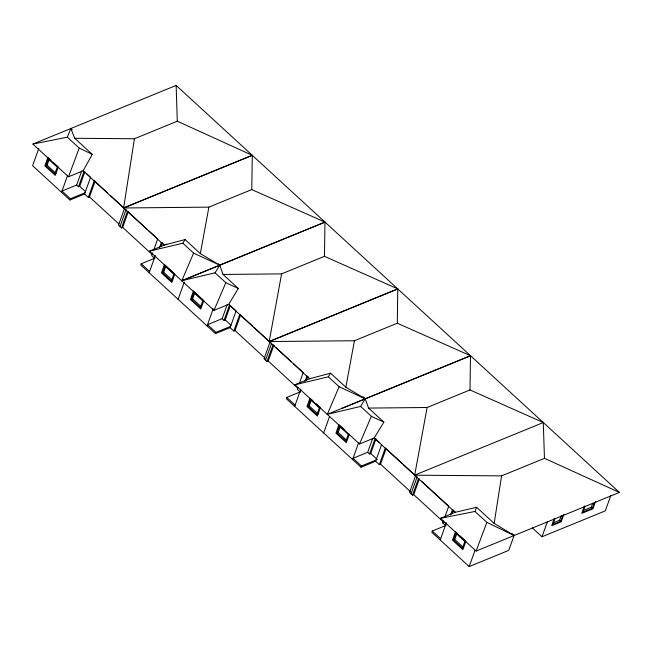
<?xml version="1.0" encoding="UTF-8"?>
<svg xmlns="http://www.w3.org/2000/svg" width="652" height="652" viewBox="0 0 652 652"><rect width="100%" height="100%" fill="white"/><g stroke="black" fill="none" stroke-linecap="round" stroke-linejoin="round"><path stroke-width="0.98" d="M251.762 189.585L252.275 155.331L123.652 207.98L208.893 207.132L251.762 189.585L325.038 222.145L181.769 280.776L193.587 253.098L182.821 243.212L149.471 251.126L214.011 310.376L228.648 304.386L238.339 288.494L223.049 274.459L219.708 265.177L218.2 263.791M223.049 274.459L281.591 273.881L324.46 256.334L324.973 222.079L181.712 280.727L215.062 272.813L219.691 265.193M324.46 256.334L397.736 288.885L269.113 341.534L354.419 340.752L397.288 323.205L397.801 288.95L269.178 341.599L281.591 273.881M397.288 323.205L470.565 355.764L327.239 414.346L360.589 406.432L365.218 398.812L368.576 408.079L427.117 407.5L469.986 389.953L470.499 355.699L341.941 408.405M134.426 138.754L123.619 207.947L252.242 155.298L177.295 121.207L134.426 138.754L74.744 138.281L70.864 128.509L67.335 137.173L32.877 144.059L68.509 176.79L83.154 170.791L92.258 154.369L74.744 138.281M494.159 523.393L501.584 475.878L544.453 458.332L619.4 492.423L476.131 551.062L440.491 518.34L455.137 512.342L476.645 507.305L494.159 523.393L514.126 535.512L512.122 533.67M193.587 253.098L219.765 265.225L200.327 253.595L208.893 207.132M362.977 396.726L365.291 398.845L345.853 387.215L354.419 340.752M501.584 475.878L414.672 475.186L427.117 407.5M38.753 148.534L32.6 165.714L69.943 200.009L84.589 194.011L90.571 177.311L86.944 173.978M45.917 165.714L48.321 159.006L57.229 167.181L54.825 173.897L45.917 165.714L47.107 165.233L49.21 159.357M61.557 192.307L67.384 176.016M69.943 200.009L70.392 198.754L85.037 192.764M70.392 198.754L62.005 191.052L76.651 185.054L81.696 170.963M76.651 185.054L78.501 186.765L84.035 171.313M78.501 186.765L79.691 186.276L84.899 171.737M84.589 194.011L88.305 197.426L94.279 180.718L107.547 192.902M88.305 197.426L89.487 196.937L95.135 181.158M120.009 226.529L126.154 209.349M110.498 195.608L124.499 208.469L118.517 225.168L121.492 227.898L127.474 211.191L147.368 229.463M121.492 227.898L122.682 227.409L128.33 211.639M154.956 258.176L141.231 263.791L140.783 265.046L215.47 333.628L230.115 327.638L236.097 310.931M152.707 252.862L151.712 255.641L154.679 258.371M153.701 250.075L157.694 238.942L148.843 230.816M149.169 272.748L155.339 255.527M159.447 247.801L161.403 242.348L164.304 245.013M160.962 246.407L162.266 242.772M164.451 264.516L161.443 272.903L171.843 282.446L174.842 274.06L165.192 265.201M162.487 272.748L164.891 266.04L173.799 274.215L171.394 280.93L162.487 272.748L163.676 272.267L165.779 266.391M178.126 299.333L184.28 282.161M191.444 299.341L193.848 292.626L202.756 300.808L200.351 307.516L191.444 299.341L192.633 298.852L194.736 292.976M207.083 325.927L213.253 308.698M215.47 333.628L215.918 332.373L230.563 326.383M215.918 332.373L207.532 324.672L222.177 318.681L227.222 304.582M222.177 318.681L224.027 320.385L229.561 304.932M224.027 320.385L225.217 319.896L230.425 305.356M230.115 327.638L233.832 331.045L239.806 314.337L252.34 325.845M233.832 331.045L235.013 330.556L240.661 314.786M270.026 342.088L264.044 358.787L267.018 361.518L268.2 361.029L273.856 345.258M265.535 360.157L271.68 342.976M267.018 361.518L273.001 344.818L274.468 346.171M300.482 391.795L286.75 397.41L286.301 398.665L360.996 467.248L375.642 461.257L381.624 444.55M297.899 387.41L297.239 389.26L300.205 391.991M299.227 383.694L303.213 372.561L293.636 363.767M294.696 406.367L300.865 389.146M304.973 381.42L306.929 375.968L308.38 377.304M306.489 380.026L307.793 376.391M308.013 406.375L310.417 399.66L319.325 407.842L316.921 414.55L308.013 406.375L309.203 405.886L311.306 400.01M323.653 432.961L329.464 416.734M336.97 432.961L339.374 426.245L348.282 434.428L345.878 441.143L336.97 432.961L338.16 432.472L340.262 426.595M349.325 434.273L346.326 442.659L335.927 433.115L338.934 424.729L344.867 430.181M352.61 459.546L358.779 442.325M360.996 467.248L361.444 466.001L376.09 460.002M361.444 466.001L353.058 458.291L367.704 452.301L372.748 438.209M367.704 452.301L369.554 454.004L375.087 438.551L379.448 442.553M369.554 454.004L370.743 453.515L375.951 438.975M375.642 461.257L379.358 464.664L385.332 447.965L402.284 463.523M379.358 464.664L380.54 464.175L386.188 448.405M411.062 493.776L417.207 476.596M403.759 464.884L415.552 475.707L409.57 492.415L412.545 495.137L418.527 478.438M412.545 495.137L413.727 494.656L419.375 478.878M446.009 525.414L432.276 531.038L431.828 532.285L469.179 566.58L508.756 550.378L514.224 535.105M445.732 525.61L442.765 522.888L443.425 521.029M444.754 517.321L448.739 506.18L421.469 481.143M440.222 539.995L446.392 522.765M450.499 515.047L452.455 509.587M452.015 513.646L453.319 510.011M453.539 539.995L455.944 533.279L464.852 541.462L462.447 548.177L453.539 539.995L454.729 539.506L456.832 533.629M469.179 566.58L474.99 550.353M532.35 527.908L541.999 536.775L547.468 521.502M554.371 518.242L551.714 525.667L561.217 521.779L563.874 514.355M554.86 518.78L552.806 524.51L560.72 521.266L562.774 515.545M553.45 522.765L559.612 520.247L561.315 515.471M584.453 505.936L581.796 513.352L592.872 508.821L595.537 501.396M584.934 506.465L582.888 512.195L592.383 508.307L594.437 502.578M583.499 510.467L591.266 507.289L592.635 503.466M610.785 495.585L605.317 510.85L541.999 536.775M68.509 176.79L79.218 148.077L67.335 137.173M476.131 551.062L486.84 522.358L474.958 511.445L440.491 518.34M474.958 511.445L476.645 507.305M214.011 310.376L225.828 282.699L215.062 272.813M327.296 414.403L339.113 386.717L328.347 376.832L294.997 384.745L359.537 444.004L374.175 438.005L383.865 422.113L368.576 408.079M359.537 444.004L371.355 416.318L360.589 406.432M182.821 243.212L185.046 239.561L200.327 253.595M328.347 376.832L330.564 373.18L345.853 387.215M32.877 144.059L176.138 85.42L619.4 492.423M149.471 251.126L166.79 244.035M294.997 384.745L309.643 378.747L330.564 373.18M414.639 475.161L543.295 422.545L544.453 458.332M442.765 522.888L443.947 522.399L413.727 494.656M185.046 239.561L164.117 245.128L83.154 170.791M469.986 389.953L543.263 422.512M225.828 282.699L238.339 288.494M339.113 386.717L365.291 398.845M371.355 416.318L383.865 422.113M79.218 148.077L92.258 154.369M486.84 522.358L514.126 535.512M591.266 507.289L592.383 508.307M559.612 520.247L560.72 521.266M70.864 128.509L72.201 129.74M230.286 305.601L235.372 310.262M253.815 327.198L269.292 341.412M275.943 347.524L291.428 361.73M453.181 510.255L455.357 512.26M228.648 304.386L309.643 378.747M374.175 438.005L455.137 512.342M79.691 186.276L85.502 191.606M225.217 319.896L231.028 325.226M370.743 453.515L377.28 459.513M50.848 160.213L47.881 157.482L44.874 165.869L55.273 175.412L58.272 167.034L53.073 162.258M312.944 400.866L309.977 398.144L306.97 406.522L317.369 416.066L320.368 407.687L315.91 403.596M457.728 533.809L455.503 531.763L452.496 540.149L462.896 549.693L465.895 541.307L459.953 535.854M89.487 196.937L118.974 224.003M122.682 227.409L152.16 254.484M235.013 330.556L265.234 358.307M268.2 361.029L297.687 388.103M380.54 464.175L410.76 491.926M47.107 165.233L56.015 173.416M163.676 272.267L171.843 279.765M192.633 298.852L200.8 306.35M309.203 405.886L318.111 414.069M338.16 432.472L346.326 439.97M454.729 539.506L462.896 547.004M141.231 263.791L149.618 271.493M286.75 397.41L295.144 405.12M432.276 531.038L440.671 538.739M176.138 85.42L177.295 121.207M193.408 291.11L190.4 299.496L200.8 309.04L203.799 300.653L193.408 291.11"/></g></svg>
